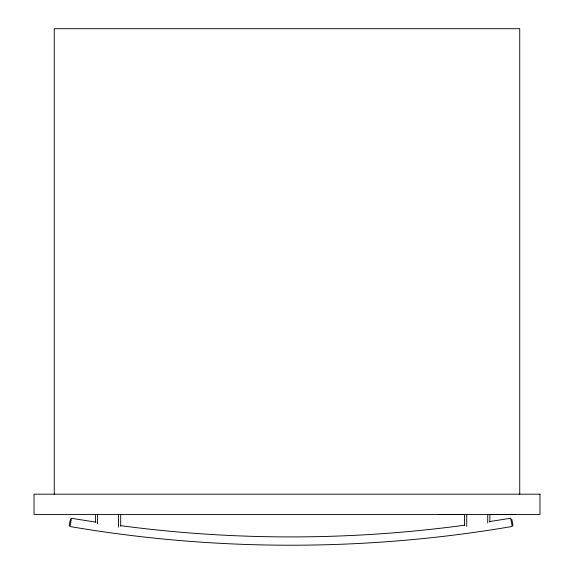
<?xml version="1.0" encoding="UTF-8"?>
<svg xmlns="http://www.w3.org/2000/svg" width="574" height="574" viewBox="0 0 574 574"><rect width="100%" height="100%" fill="white"/><g stroke="black" fill="none" stroke-linecap="round" stroke-linejoin="round"><path stroke-width="0.86" d="M438.428 514.419L455.447 514.419M456.653 514.419L463.369 514.426M464.545 514.562L464.581 525.49M491.588 514.426L489.07 514.562M491.846 514.426L502.968 514.426M503.57 514.426L505.364 514.426M506.785 514.426L515.029 514.569M69.167 525.712L70.437 519.133M489.428 521.587L510.681 518.243L512.259 526.451C366.226 551.442 215.996 551.478 69.956 526.53L71.535 518.315L96.009 522.168M464.818 525.174C350.721 540.651 234.536 540.844 120.397 525.626M71.032 518.379L71.506 518.458M511.8 519.19L513.02 525.511M519.743 494.185L519.743 28.7L54.257 28.7L54.257 494.185M489.859 514.426L489.859 522.082M487.721 514.426L487.721 522.936M466.719 514.426L466.719 526.344M120.691 514.426L120.691 526.308M118.553 514.426L118.553 527.154M97.551 514.426L97.551 523.761M95.413 514.426L95.413 522.067M539.983 494.185L34.017 494.185L34.017 514.426L539.983 514.426L539.983 494.185"/></g></svg>
